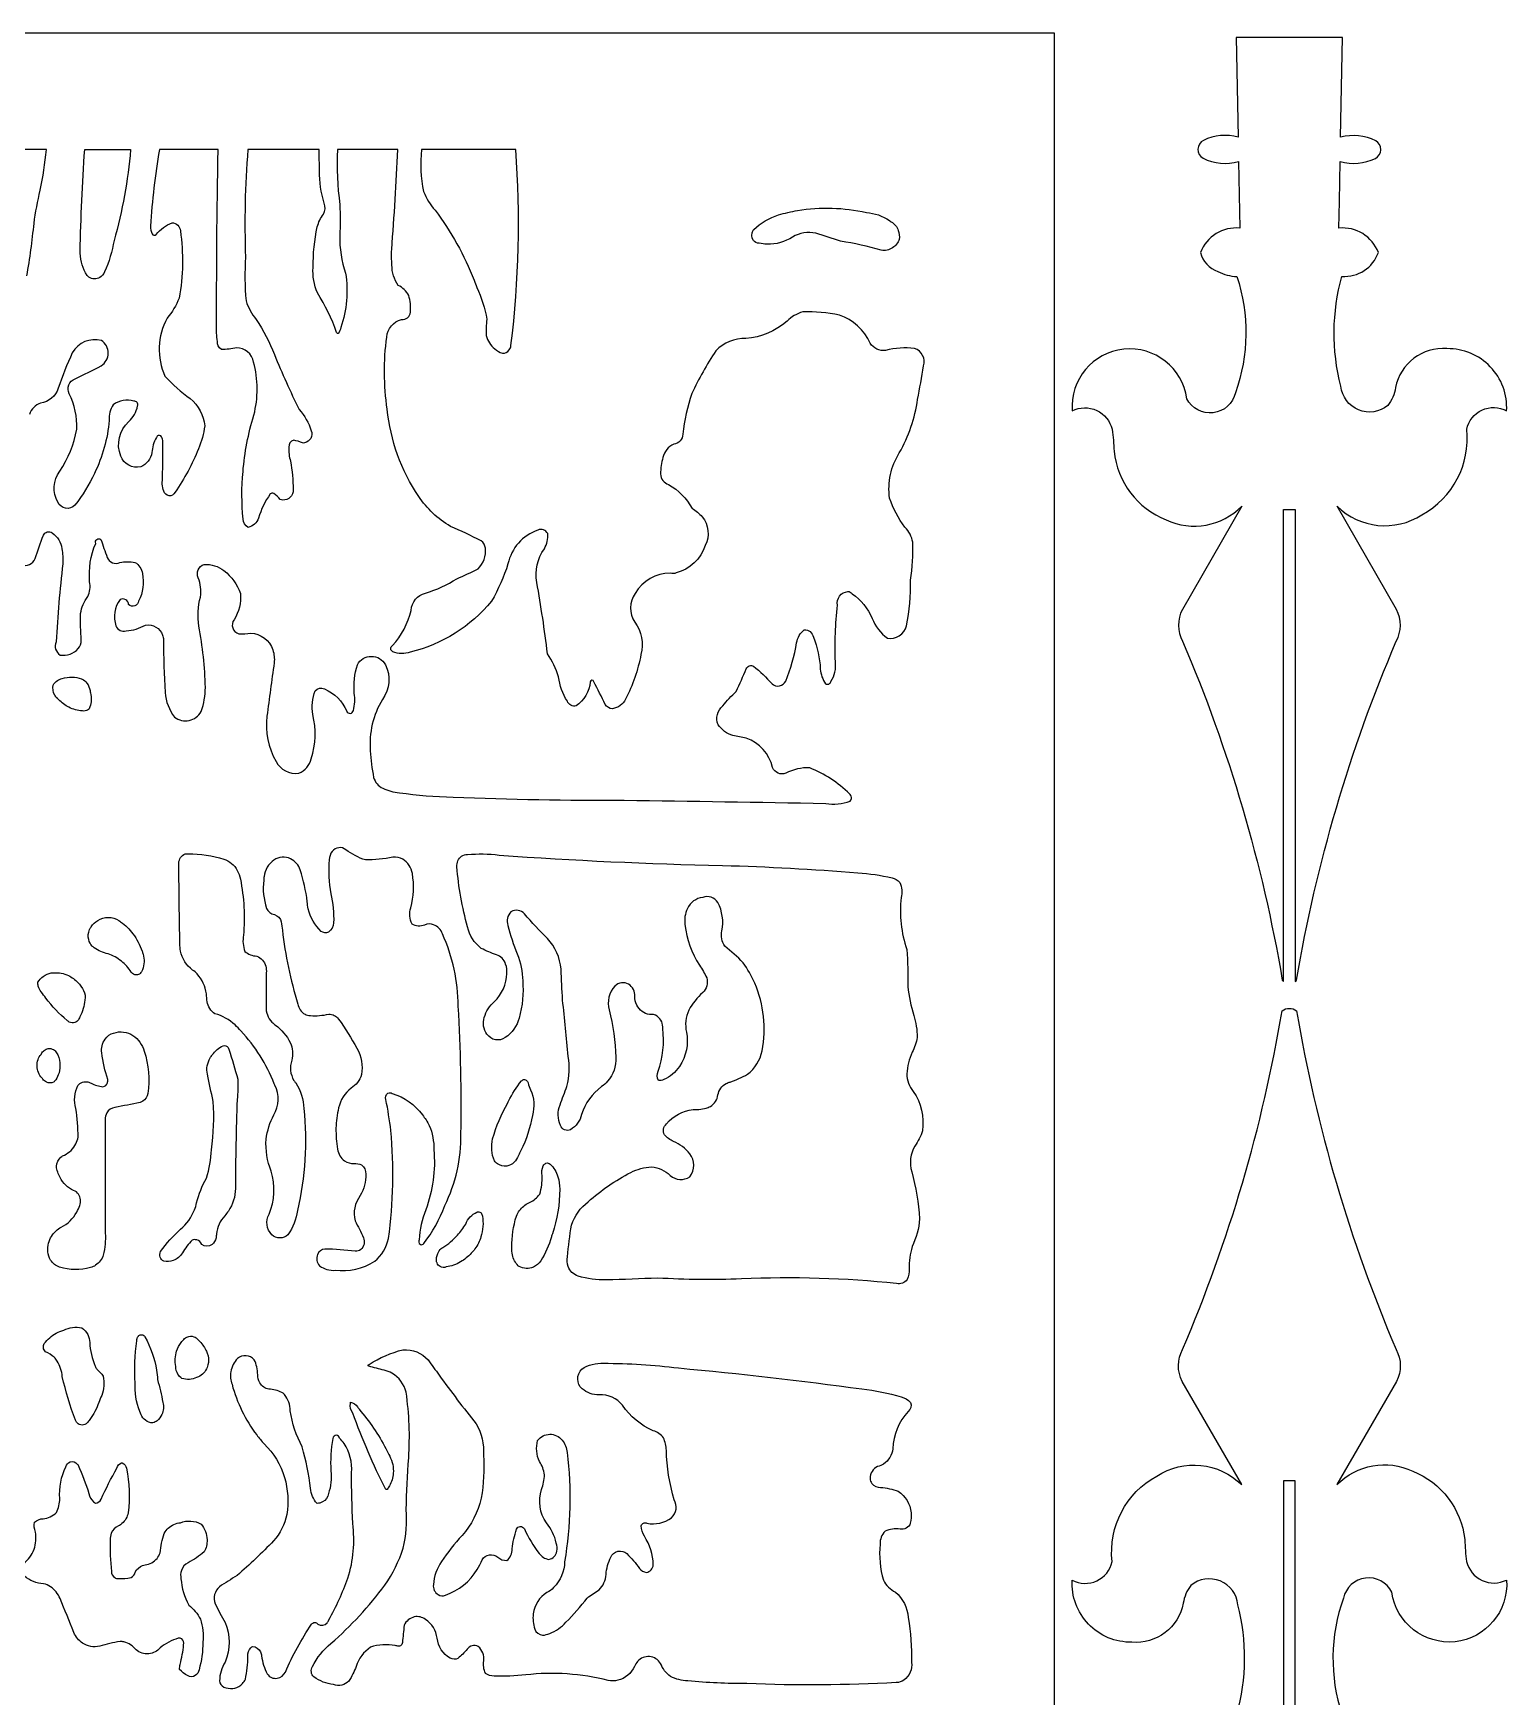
# Model space of a CAD drawing. Header units: millimetres. Extents: x -2342 to -1352, y 819 to 2802.
# Drawn here: x -1609.9 to -1356.6, y 1372.9 to 1658.9 of the extents above; entities that cross this region are included whole.
import ezdxf

# ---------------------------------------------------------------- set-up
doc = ezdxf.new("R2010")
doc.units = ezdxf.units.MM
doc.layers.add('Image_1', color=70, linetype='Continuous')

msp = doc.modelspace()

# ---------------------------------------------------------------- linework, layer by layer
at = {"layer": 'Image_1'}
msp.add_lwpolyline([(-1734.36, 818.88), (-1434.36, 818.88), (-1434.36, 1658.88), (-1734.36, 1658.88)], close=True, dxfattribs=at)
for points in [[(-1395.01, 1576.99), (-1392.99, 1576.99), (-1392.99, 1495.85, 0.210658), (-1392.76, 1496.09, -0.059291), (-1375.63, 1554.35, 0.248044), (-1375.58, 1559.81), (-1385.81, 1577.57, 0.35116), (-1371.22, 1576.1, 0.304334), (-1363.53, 1590.79, -0.502435), (-1356.67, 1593.97, 0.435338), (-1366.92, 1604.66, 0.382908), (-1375.76, 1597.96, -0.133888), (-1377.08, 1594.89, -0.600156), (-1385.15, 1598.21, -0.13246), (-1384.97, 1617.07, 0.331722), (-1378.7, 1621.18, 0.340003), (-1385.5, 1625.37), (-1385.41, 1629.98), (-1385.27, 1636.81, 0.183169), (-1379.23, 1637.36, 0.599927), (-1379.15, 1640.41, 0.176895), (-1385.19, 1641.02), (-1384.85, 1658.15), (-1403.14, 1658.15), (-1402.8, 1641.02, 0.180821), (-1408.76, 1640.46, 0.599927), (-1408.83, 1637.4, 0.179213), (-1402.72, 1636.81), (-1402.49, 1625.37, 0.340003), (-1409.29, 1621.18, 0.259714), (-1406.29, 1617.94, 0.122481), (-1403.02, 1617.07, -0.166429), (-1403.28, 1597.08, -0.704438), (-1411.62, 1596.05, 0.969952), (-1431.32, 1593.97, -0.483016), (-1424.46, 1590.79, -0.02743), (-1424.14, 1587.02, 0.277564), (-1415.19, 1575.23, 0.318641), (-1402.18, 1577.57), (-1412.4, 1559.81, 0.248044), (-1412.36, 1554.35, -0.059291), (-1395.23, 1496.09, 0.209547), (-1395.01, 1495.85)], [(-1601.05, 1638.88), (-1593.16, 1638.88, -0.047719), (-1596.01, 1623.23, -0.064293), (-1597.63, 1617.85, -0.161828), (-1598.46, 1616.88, -0.302019), (-1600.33, 1616.97, -0.052088), (-1600.63, 1617.25, -0.13579), (-1601.82, 1621.05, -0.009857), (-1601.83, 1621.35, -0.012106)], [(-1526.96, 1638.88), (-1543.15, 1638.88, 0.085055), (-1542.8, 1631.65, 0.083978), (-1540.84, 1628.46, -0.069154), (-1534.14, 1616.43, -0.00642), (-1533.67, 1615.17, -0.078514), (-1531.96, 1609.7, 0.035206), (-1532.05, 1606.91, 0.147223), (-1530.57, 1604.61, 0.098949), (-1529.27, 1603.88, 0.280366), (-1528.08, 1604.43, 0.120304), (-1527.79, 1605.2, 0.049426)], [(-1471.14, 1623.13, -0.004629), (-1475.38, 1624.49, 0.187471), (-1479.39, 1623.85, -0.158824), (-1483.79, 1622.61, -0.046851), (-1485.14, 1622.79, -0.247817), (-1486.1, 1623.26, -0.313135), (-1486.14, 1625.02, -0.023772), (-1486.06, 1625.12, -0.107619), (-1481.81, 1627.64, -0.029969), (-1478.52, 1628.4, -0.099284), (-1466.71, 1628.05, -0.136679), (-1462.75, 1626.68, -0.011518), (-1462.43, 1626.46, -0.175469), (-1461.22, 1624.99, -0.116874), (-1461.05, 1623.45, -0.149625), (-1462.2, 1622, -0.207961), (-1464.16, 1621.59, 0.030261)], [(-1601.45, 1542.37, -0.105618), (-1603.78, 1543, -0.081187), (-1605.5, 1544.29), (-1605.56, 1544.36, -0.112884), (-1606.21, 1545.1, -0.167458), (-1606.48, 1546.82, -0.101435), (-1605.75, 1547.58, -0.103381), (-1604.92, 1547.94, -0.16577), (-1601.58, 1547.87, -0.005358), (-1601.47, 1547.83, -0.107844), (-1600.67, 1547.15, -0.114903), (-1600.12, 1545.87, -0.032083), (-1600.07, 1545.46, -0.141625), (-1600.15, 1543.08, -0.020686), (-1600.26, 1542.76, -0.143109), (-1600.95, 1542.39, -0.098403)], [(-1554.54, 1449.49, 0.02797), (-1559.75, 1449.85, 0.28747), (-1561.02, 1448.94, 0.310521), (-1560.67, 1446.97, 0.182437), (-1558.01, 1446.21, 0.1671), (-1551.2, 1447.75, 0.170863), (-1548.84, 1451.68, 0.05738), (-1548.44, 1470.25, 0.021549), (-1549.29, 1475.56, -0.348109), (-1548.93, 1476.64, -0.301871), (-1548.18, 1476.62, -0.151897), (-1543, 1472.94, -0.043299), (-1541.83, 1471.11, -0.104535), (-1541.04, 1466.93, -0.111324), (-1542.43, 1456.59, 0.08411), (-1543.56, 1451.46, 0.392909), (-1543.38, 1450.67, 0.386766), (-1542.78, 1450.79, 0.076503), (-1539.17, 1457.32, 0.118296), (-1536.38, 1469.64, 0.017864), (-1536.85, 1491.61, 0.107174), (-1539.58, 1504.03, 0.23169), (-1541.08, 1505.61, 0.214359), (-1542.63, 1505.55, -0.224707), (-1544.78, 1505.72, -0.200491), (-1545.01, 1508.54, 0.110543), (-1544.74, 1514.42, 0.221862), (-1546.38, 1516.87, 0.167504), (-1548.08, 1517.22, -0.045162), (-1552.81, 1516.75, -0.080388), (-1556.16, 1518.51, 0.42051), (-1558.51, 1518.22, 0.160226), (-1559.02, 1516.79, 0.069112), (-1558.76, 1510.95, -0.067171), (-1558.27, 1505.97, -0.215345), (-1559.14, 1504.32, -0.251248), (-1560.41, 1504.48, -0.150182), (-1562.62, 1508.35, -0.035823), (-1562.8, 1509.58, 0.047264), (-1564.01, 1515.03, 0.197527), (-1565.66, 1516.95, 0.275092), (-1568.52, 1516.73, 0.208259), (-1570.23, 1513.91, 0.034875), (-1570.27, 1513.27, 0.118107), (-1569.78, 1508.43, 0.256117), (-1568.43, 1507.36, -0.258471), (-1567.26, 1506.13, -0.012688), (-1567.08, 1504.66, 0.04533), (-1564.41, 1491.98, 0.230893), (-1563.18, 1490.23, 0.126189), (-1562.26, 1489.99, 0.069308), (-1559.1, 1490.24, -0.254653), (-1557.42, 1489.39, -0.028025), (-1554.26, 1484.4, -0.166447), (-1553.48, 1479.84, -0.192926), (-1555.27, 1477.53, 0.170634), (-1557.42, 1474.11, 0.045463), (-1557.86, 1470.64, 0.042652), (-1557.6, 1467.04, 0.20505), (-1556.38, 1465.01, 0.159807), (-1554.77, 1464.56, -0.070763), (-1553.47, 1464.34, -0.252699), (-1552.74, 1462.75, -0.137748), (-1553.69, 1459.04, 0.224963), (-1554.59, 1454.69, -0.034624), (-1553.16, 1451.8, -0.331875), (-1553.61, 1449.76, -0.213325)], [(-1568.47, 1478.28, 0.091255), (-1574.19, 1487.35, 0.013319), (-1575.21, 1488.39, 0.118356), (-1578.67, 1490.31, -0.216857), (-1580.02, 1492.38, 0.020166), (-1580.13, 1493.75, 0.154907), (-1581.73, 1497.15, 0.090286), (-1582.51, 1497.82, -0.185992), (-1584.57, 1501.08, -0.052558), (-1584.69, 1502.34, -0.004445), (-1584.86, 1515.8, -0.261966), (-1584.26, 1517.52, -0.215647), (-1583.24, 1517.82, -0.070581), (-1577.14, 1516.91, -0.191405), (-1574.83, 1514.95, -0.07736), (-1574.3, 1513.46, -0.071784), (-1573.77, 1503.81, 0.128808), (-1573.52, 1501.04, 0.170981), (-1571.48, 1500.22, -0.240099), (-1569.94, 1498.5, -0.097829), (-1569.85, 1497.32, -0.006754), (-1569.88, 1491.51, 0.207464), (-1568.89, 1488.89, 0.045193), (-1568.25, 1488.37, -0.106537), (-1565.71, 1485.36, -0.144301), (-1565.43, 1482.31, 0.234948), (-1565.09, 1478.85, 0.040916), (-1564.76, 1478.41, -0.125673), (-1563.37, 1474.02, -0.082856), (-1564.5, 1456.49, -0.122293), (-1566.11, 1452.33, -0.399975), (-1568.89, 1452.32, -0.331695), (-1569.37, 1455.84, 0.173134), (-1568.98, 1463.25, -0.111526), (-1569.88, 1468.75, -0.073231), (-1568.57, 1472.94, 0.260884), (-1568.36, 1478.02, -0.00186)], [(-1525.77, 1495.95), (-1525.77, 1495.95, -0.089402), (-1526.39, 1489.58, -0.181606), (-1528.78, 1486.2, -0.411414), (-1531.91, 1486.78, -0.235255), (-1532.37, 1489.68, -0.163264), (-1530.6, 1492.4, 0.190435), (-1528.51, 1497.23, 0.114939), (-1528.7, 1498.84, 0.250286), (-1530.29, 1500.45, -0.034263), (-1532.91, 1501.55, -0.177052), (-1535.24, 1505.23, -0.048475), (-1537.08, 1515.59, -0.263757), (-1536.27, 1517.4, -0.180068), (-1535.28, 1517.69, -0.051693), (-1529.81, 1517.59, 0.012913), (-1491.41, 1515.81, -0.013644), (-1468.15, 1514.54, -0.038096), (-1462.3, 1513.69, -0.138029), (-1460.96, 1512.89, -0.164337), (-1460.73, 1510.27, 0.106479), (-1459.76, 1501.34, -0.026854), (-1459.57, 1494.99, 0.054449), (-1458.56, 1490.03, -0.079687), (-1457.98, 1486.24, -0.08439), (-1458.83, 1483.68, 0.089014), (-1459.76, 1479.99, 0.171231), (-1458.64, 1476.95, -0.189387), (-1457.07, 1470.19, -0.090749), (-1458.38, 1467.57, 0.202035), (-1458.92, 1463.14, -0.055656), (-1457.56, 1455.05, -0.095549), (-1458.84, 1450.27, 0.085844), (-1459.34, 1446.45, -0.101003), (-1459.71, 1444.61, -0.302728), (-1461.52, 1443.93, 0.0362), (-1488.18, 1444.73, -0.023904), (-1502.56, 1444.86, -0.00428), (-1511.41, 1444.55, -0.083769), (-1516.24, 1445.21, -0.24318), (-1517.96, 1446.87, -0.133047), (-1518.06, 1448.53, -0.025901), (-1517.36, 1453.99, -0.161016), (-1514.51, 1457.98, -0.066335), (-1507.19, 1463.02, -0.100042), (-1503.63, 1464, -0.157522), (-1500.4, 1462.53, 0.361763), (-1497.07, 1462.3, 0.360302), (-1497.05, 1466.25, 0.122222), (-1499.85, 1468.36, -0.110366), (-1501.4, 1469.49, -0.360194), (-1501.06, 1471.37, -0.203713), (-1496.47, 1473.83, 0.093282), (-1493.92, 1474.2, 0.01748), (-1493.5, 1474.37, 0.231973), (-1492.21, 1476.37, -0.225568), (-1490.82, 1478.32, -0.08331), (-1490.12, 1478.57, 0.046363), (-1487.15, 1479.9, 0.187964), (-1484.64, 1483.93, 0.149768), (-1485.89, 1495.58, 0.05811), (-1487.9, 1499.08, 0.046186), (-1491.05, 1501.92, -0.198887), (-1491.54, 1504.58, 0.173035), (-1492.23, 1509.45, 0.351439), (-1494.83, 1510.31, 0.261088), (-1497.47, 1508.4, 0.150033), (-1497.88, 1505.64, 0.122925), (-1495.38, 1498.66, -0.046313), (-1494.14, 1496.46, -0.27165), (-1494.84, 1493.94, 0.07931), (-1497.23, 1490.95, 0.163208), (-1497.62, 1487.15, -0.198212), (-1498.83, 1481.26, -0.152161), (-1501.54, 1478.99, -0.230934), (-1502.45, 1478.86, -0.26846), (-1502.48, 1480.42, 0.116465), (-1501.7, 1487.77, 0.270367), (-1502.64, 1489.87, 0.209919), (-1503.95, 1490.17, -0.251919), (-1506.16, 1491.81, -0.139014), (-1506.49, 1493.29, 0.266764), (-1507.58, 1495.39, 0.350233), (-1509.91, 1495.07, 0.260233), (-1510.91, 1490.96, -0.056058), (-1509.75, 1482.82, -0.189762), (-1511.18, 1478.7, -0.072275), (-1512.22, 1477.78, 0.154778), (-1515.66, 1473.01, -0.209879), (-1517.56, 1470.38, -0.443826), (-1519.28, 1471.11, -0.199108), (-1519.35, 1474.65, -0.001881), (-1518.16, 1477.83, 0.09923), (-1517.94, 1482.98, 0.006654), (-1518.92, 1492.67, -0.003483), (-1519.18, 1497.98, 0.167398), (-1521.5, 1503.24, -0.022325), (-1525.47, 1507.47, 0.346143), (-1527.79, 1507.86, 0.292544), (-1528.32, 1505.49, 0.03411), (-1526.7, 1500.6, -0.080755)], [(-1591.38, 1497.38, -0.175885), (-1591.99, 1497.01, -0.222277), (-1592.84, 1497.24, -0.063885), (-1593.05, 1497.48, 0.076447), (-1594.75, 1499.34, 0.092361), (-1597.04, 1500.59, -0.101202), (-1599.4, 1501.65, -0.017199), (-1599.78, 1501.94, -0.124224), (-1600.36, 1503.05, -0.161499), (-1600.22, 1504.77, -0.055619), (-1599.94, 1505.26, -0.100124), (-1598.81, 1506.34, -0.145108), (-1597, 1506.87, -0.139188), (-1595.18, 1506.33, -0.025576), (-1594.87, 1506.11, -0.077358), (-1592.76, 1504.07, -0.076668), (-1591.19, 1501.09, -0.007402), (-1591.01, 1500.56, -0.171474), (-1591.13, 1497.88, -0.038161)], [(-1601.02, 1492.67, -0.086982), (-1601.87, 1489.79, -0.023271), (-1602.23, 1489.13, -0.165725), (-1602.98, 1488.76, -0.191035), (-1603.91, 1489.02, -0.035251), (-1604.07, 1489.15, -0.055722), (-1607.73, 1492.98, -0.013289), (-1608.51, 1494.07, -0.135566), (-1609.04, 1495.03, -0.079223), (-1609.09, 1495.74, -0.096583), (-1608.17, 1496.74, -0.128033), (-1606.79, 1497.32, -0.036746), (-1606.37, 1497.34, -0.133448), (-1603.85, 1496.88, -0.088875), (-1602.24, 1495.69, -0.065088), (-1601.24, 1494.31, -0.186684)], [(-1591.54, 1475.06, -0.007123), (-1595.86, 1474.21, 0.246147), (-1597.25, 1473.25, 0.118364), (-1597.54, 1472.16, 0.002478), (-1597.52, 1452.58, -0.077908), (-1597.86, 1448.83, -0.168453), (-1599.18, 1447.07, -0.090821), (-1600.08, 1446.68, -0.14974), (-1605.36, 1446.75, -0.180165), (-1606.91, 1447.97, -0.204649), (-1607.27, 1450.87, -0.147264), (-1605.98, 1453.01, -0.086961), (-1605.09, 1453.6, 0.142375), (-1602.42, 1456.2, 0.041686), (-1601.88, 1457.36, 0.233911), (-1602.12, 1459.27, 0.170796), (-1602.95, 1459.93, -0.164927), (-1605.28, 1462.16, -0.083362), (-1605.92, 1464.1, -0.181997), (-1605.14, 1465.65, -0.110904), (-1604.54, 1466.02, 0.168955), (-1602.58, 1467.96, 0.059121), (-1602.18, 1469.08, 0.037449), (-1602.56, 1474.02, -0.186541), (-1602.22, 1477.99, -0.284402), (-1600.49, 1478.59, -0.078397), (-1599.96, 1478.37, 0.089428), (-1597.91, 1477.76, 0.288239), (-1597.14, 1478.44, 0.118194), (-1597.1, 1479, -0.042267), (-1598.13, 1483.58, -0.188832), (-1597.56, 1485.94, -0.193669), (-1596.08, 1486.98, -0.234069), (-1592.75, 1486.58, -0.172383), (-1590.81, 1483.89, -0.111814), (-1590.18, 1476.6, -0.202034), (-1591.08, 1475.27, -0.075871)], [(-1605.31, 1481.38, -0.098448), (-1605.59, 1479.79, -0.086584), (-1606.23, 1478.72, -0.01899), (-1606.4, 1478.53, -0.212838), (-1607.62, 1478.55, -0.116821), (-1608.27, 1479.08, -0.024518), (-1608.38, 1479.25, -0.101968), (-1609.01, 1480.2, -0.178257), (-1609.06, 1482.42, -0.093463), (-1608.56, 1483.33, -0.012886), (-1608.48, 1483.43, -0.10817), (-1608.02, 1484.01, -0.138533), (-1607.31, 1484.33, -0.166636), (-1606.42, 1484.15, -0.11226), (-1605.87, 1483.62, -0.037125), (-1605.67, 1483.24, -0.113654)], [(-1574.84, 1475.55, 0.009781), (-1575.14, 1460.27, -0.144742), (-1576.35, 1456.39, -0.040651), (-1576.99, 1455.59, 0.146072), (-1578.42, 1452.45, -0.048121), (-1578.47, 1451.79, -0.185339), (-1579.17, 1450.66, -0.335181), (-1580.91, 1450.65, 0.22082), (-1581.8, 1451.43, 0.163109), (-1582.58, 1451.39, 0.067374), (-1584.25, 1449.22, -0.170961), (-1585.83, 1447.88, -0.151077), (-1587.43, 1447.77, -0.23879), (-1588.08, 1448.46, -0.20213), (-1588, 1449.41, -0.063335), (-1584.57, 1453.27, 0.128034), (-1582.18, 1456.61, 0.034205), (-1581.81, 1457.8, -0.066228), (-1580.14, 1462.06, 0.07749), (-1579.28, 1466.94, 0.057437), (-1578.98, 1475.25, 0.000607), (-1579.97, 1479.9, -0.182242), (-1579.49, 1482.72, -0.045067), (-1579.12, 1483.23, -0.138949), (-1577.26, 1484.8, -0.31558), (-1576.41, 1484.51, -0.084685), (-1576.26, 1484.2, -0.009852), (-1574.75, 1479.08, -0.040884)], [(-1524.42, 1477.22, -0.177562), (-1524.1, 1472.84, -0.069207), (-1526.08, 1466.79, -0.011017), (-1526.52, 1465.93, -0.124672), (-1527.28, 1464.74, -0.155516), (-1528.52, 1464.13, -0.19217), (-1530.13, 1464.53, -0.066105), (-1530.64, 1465.01, -0.15496), (-1530.94, 1468.81, -0.061225), (-1528.35, 1475, -0.003142), (-1528.19, 1475.29, -0.066244), (-1525.97, 1478.75, -0.255777), (-1525.46, 1479, -0.242453), (-1524.94, 1478.66, -0.073064), (-1524.85, 1478.42, 0.02671)], [(-1522.23, 1464.17, -0.201402), (-1521.78, 1464.61, -0.281723), (-1521.03, 1464.46, -0.111336), (-1519.73, 1462.3, -0.081221), (-1519.41, 1460.18, -0.083991), (-1520.66, 1452.49, -0.006205), (-1520.85, 1451.96, -0.079149), (-1522.68, 1447.85, -0.139826), (-1523.94, 1446.76, -0.242431), (-1526.38, 1446.86, -0.120045), (-1526.54, 1446.98, -0.133446), (-1527.54, 1448.84, -0.075242), (-1527.65, 1450.16, -0.073924), (-1526.86, 1455.53, -0.112166), (-1525.59, 1457.25, -0.062018), (-1524.74, 1457.81, 0.127356), (-1523.04, 1459.05, 0.017501), (-1522.84, 1459.31, 0.085056), (-1522.43, 1462.47, -0.15555)], [(-1540.57, 1447.65, -0.135219), (-1540.35, 1449.11, -0.111863), (-1539.76, 1449.94, -0.06821), (-1539.5, 1450.13, 0.070976), (-1536.98, 1452.25, 0.045893), (-1535.57, 1454.16, -0.096371), (-1534.78, 1455.41, -0.109584), (-1533.65, 1456.2, -0.019489), (-1533.43, 1456.28, -0.206882), (-1532.93, 1456.06, -0.156536), (-1532.69, 1455.53, -0.116271), (-1532.95, 1451.95, -0.082158), (-1533.97, 1449.89, -0.039646), (-1534.61, 1449.14, -0.078385), (-1536.44, 1447.65, -0.099582), (-1538.92, 1446.79, -0.256552), (-1539.96, 1446.83, -0.148328), (-1540.49, 1447.46, -0.032434)], [(-1598.64, 1423.49, -0.08237), (-1600.18, 1420.55, -0.015586), (-1600.65, 1419.98, -0.208828), (-1601.47, 1419.58, -0.223438), (-1602.39, 1420.01, -0.079735), (-1602.65, 1420.42, -0.02874), (-1604.91, 1427.93, 0.116341), (-1605.77, 1430.59, 0.039238), (-1606.27, 1431.28, 0.025866), (-1607.78, 1432.21, -0.194655), (-1608.14, 1432.93, -0.161934), (-1607.99, 1433.6, -0.106185), (-1605.93, 1435.39, -0.060315), (-1604.65, 1435.91, -0.18036), (-1601.56, 1436.31, -0.140879), (-1600.53, 1435.18, -0.112074), (-1600.19, 1433.78, 0.092371), (-1599.24, 1429.72, 0.013851), (-1598.98, 1429.18, -0.073161), (-1597.89, 1428, -0.145688), (-1598.13, 1424.68, -0.007457)], [(-1591.74, 1434.98, -0.358385), (-1590.86, 1434.97, -0.077078), (-1590.69, 1434.77, -0.083467), (-1588.71, 1429.01, -0.020823), (-1588.52, 1427.43, -0.00873), (-1587.6, 1423.5, -0.163908), (-1587.79, 1421.42, -0.129502), (-1588.62, 1420.34, -0.089601), (-1589.32, 1419.98, -0.169152), (-1590.62, 1420.43, -0.11318), (-1591.35, 1421.37, -0.106411), (-1592.39, 1426.28, 0.037038), (-1592.4, 1426.82, -0.049574), (-1592.1, 1434.06, -0.174422), (-1591.83, 1434.88, -0.076019)], [(-1579.8, 1431.25, -0.123356), (-1580.01, 1429.52, -0.094883), (-1580.61, 1428.53, -0.107839), (-1581.49, 1427.9, -0.036095), (-1581.81, 1427.78, -0.189844), (-1584.35, 1427.62, -0.107791), (-1585.03, 1428.35, -0.12436), (-1585.41, 1429.67, -0.12211), (-1585.25, 1432.31, -0.086216), (-1584.48, 1433.81, -0.050866), (-1583.87, 1434.47, -0.127711), (-1583.13, 1434.84, -0.174923), (-1582.05, 1434.68, -0.104778), (-1581.45, 1434.15, -0.082994), (-1580.21, 1432.46, -0.026665), (-1579.92, 1431.78, -0.038965)], [(-1562.22, 1408.72, 0.042428), (-1563.67, 1415.84, -0.086267), (-1565.72, 1422.07, 0.170133), (-1566.73, 1424.83, 0.177068), (-1567.18, 1425.2, 0.110257), (-1569.38, 1425.76, -0.223296), (-1570.94, 1426.86, -0.149963), (-1571.31, 1428.26, 0.105247), (-1571.91, 1430.84, 0.412665), (-1574.78, 1431.03, 0.15783), (-1575.93, 1428.77, 0.124528), (-1575.73, 1426.6, 0.095879), (-1571.48, 1417.9, 0.021445), (-1570.21, 1416.37, -0.133006), (-1566.71, 1410.6, -0.111272), (-1566.32, 1404.2, -0.131092), (-1568.59, 1399.68, -0.023216), (-1574.87, 1393.74, -0.006978), (-1577.9, 1391.81, 0.313786), (-1578.61, 1388.88, 0.01918), (-1576.93, 1385.67, -0.205668), (-1576.91, 1378.85, 0.140945), (-1577.87, 1375.62, 0.254926), (-1577.16, 1374.56, 0.105663), (-1576.74, 1374.44, 0.302042), (-1573.95, 1375.14, 0.069457), (-1573.42, 1375.89, 0.039766), (-1572.99, 1379.85, -0.238168), (-1572.5, 1381.32, -0.073551), (-1572.18, 1381.55, -0.264721), (-1570.86, 1380.6, -0.087183), (-1570.66, 1379.9, 0.086882), (-1569.68, 1376.83, 0.296054), (-1567.95, 1376.07, 0.220523), (-1566.56, 1377.14, -0.045604), (-1562.07, 1385.35, -0.523836), (-1560.97, 1385.37, 0.370711), (-1559.4, 1385.6, 0.088968), (-1559.1, 1386.09, 0.040197), (-1555.82, 1393.26, 0.11065), (-1554.99, 1402.67, -0.008515), (-1555.2, 1411.4, 0.173807), (-1556.48, 1416.43, 0.044679), (-1557.23, 1417.34, 0.363551), (-1557.79, 1417.86, 0.338363), (-1558.41, 1417.3, 0.057524), (-1558.74, 1411.71, -0.114327), (-1559.16, 1407.82, -0.220241), (-1560.16, 1406.37, -0.154336), (-1561.12, 1406.14, -0.184468)], [(-1547.67, 1381.69, 0.124077), (-1551.93, 1381.41, 0.166662), (-1554.4, 1378.1, -0.055463), (-1555.64, 1375.58, -0.300834), (-1558.29, 1374.99, -0.128598), (-1561.67, 1376.29, -0.354948), (-1561.89, 1378.06, -0.108599), (-1558.73, 1382.07, 0.056113), (-1549.47, 1392.09, 0.07698), (-1546.31, 1398.44, 0.074525), (-1545.78, 1405.07, -0.012901), (-1545.37, 1413.96, 0.052834), (-1545.81, 1425.25, 0.203487), (-1548.25, 1428.52, 0.0843), (-1549.59, 1429.02, -0.014045), (-1552.21, 1429.72, -0.899664), (-1552.18, 1430.03, -0.082322), (-1546.35, 1432.54, -0.235199), (-1542.03, 1430.79, -0.008017), (-1540.15, 1428.19, 0.013754), (-1533.75, 1419.81, -0.146373), (-1532.5, 1414.42, -0.056283), (-1532.9, 1407.02, -0.124963), (-1536.2, 1400.61, 0.034201), (-1539.73, 1396.14, 0.128319), (-1541.13, 1392.17, 0.292276), (-1540.29, 1390.44, 0.245453), (-1539.06, 1390.36, 0.173849), (-1533.59, 1394.75, 0.038745), (-1532.73, 1396.43, -0.469016), (-1530.06, 1396.89, 0.196539), (-1528.49, 1396.32, 0.242009), (-1527.57, 1398.32, -0.054849), (-1526.84, 1401.69, -0.659095), (-1525.49, 1401.76, 0.052785), (-1522.96, 1397.52, 0.190744), (-1521.28, 1396.5, 0.304694), (-1519.88, 1397.91, 0.09541), (-1520, 1399.32, 0.113108), (-1521.69, 1402.77, -0.23565), (-1522.52, 1408.53, 0.068084), (-1522, 1411.05, 0.097139), (-1522.89, 1413.33, -0.177499), (-1523.2, 1416.95, -0.491306), (-1519, 1417.02, -0.153305), (-1518.14, 1414.88, -0.071464), (-1518.57, 1396.1, -0.193197), (-1520.45, 1391.67, -0.114378), (-1521.6, 1390.82, 0.225689), (-1523.96, 1387.13, 0.110209), (-1523.7, 1384.53, 0.288932), (-1522.35, 1383.47, 0.087328), (-1521.13, 1383.76, 0.108875), (-1518.33, 1385.69, 0.024183), (-1514.68, 1389.86, -0.03891), (-1512.64, 1391.25, 0.182735), (-1511.45, 1393.91, -0.086044), (-1510.64, 1396.89, -0.508325), (-1507.86, 1397.49, -0.031232), (-1505.69, 1394.96, 0.169716), (-1504.53, 1394.23, 0.329686), (-1503.33, 1395.59, 0.137761), (-1504.86, 1400.5, -0.143524), (-1505.39, 1402.29, -0.489839), (-1504.43, 1402.72, 0.211462), (-1500.19, 1403.66, 0.349329), (-1499.73, 1406.75, -0.067476), (-1501.07, 1415.26, 0.09081), (-1501.58, 1417.4, 0.17348), (-1503.34, 1418.61, -0.139931), (-1508.62, 1423, 0.25333), (-1512.63, 1424.77, -0.175466), (-1515.55, 1425.82, -0.428076), (-1515.62, 1429.21, -0.167085), (-1511.86, 1430.22, -0.031661), (-1499, 1429.41, -0.010989), (-1467.46, 1425.81, -0.043489), (-1460.7, 1424.44, -0.157196), (-1459.13, 1423.48, -0.360856), (-1459.55, 1421.95, 0.171536), (-1462.18, 1415.52, -0.226608), (-1463.74, 1412.9, -0.073823), (-1464.78, 1412.46, 0.294901), (-1466.06, 1410.43, 0.199215), (-1465.76, 1409.56, 0.257231), (-1464.27, 1408.88, -0.06767), (-1461.24, 1408.22, -0.228933), (-1459.02, 1404.53, -0.083777), (-1459.15, 1402.72, -0.392924), (-1460.92, 1401.72, 0.142159), (-1463.49, 1401.34, 0.21887), (-1464.33, 1399.11, 0.097801), (-1463.78, 1392.91, 0.165848), (-1461.7, 1390.89, -0.192424), (-1459.5, 1386.51, -0.039984), (-1458.93, 1378.8, -0.274251), (-1460.25, 1375.76, -0.14848), (-1461.56, 1375.32, -0.023819), (-1487.26, 1375.15, -0.023151), (-1497.4, 1375.6, -0.095401), (-1500.37, 1376.35, -0.132736), (-1502.09, 1378.62, 0.509468), (-1506.02, 1378.96, 0.08059), (-1506.56, 1378.09, -0.232719), (-1509.4, 1375.72, -0.116413), (-1511.08, 1375.71, 0.088989), (-1525.25, 1376.65, -0.039428), (-1530.69, 1376.45, -0.181492), (-1532.17, 1376.91, -0.153605), (-1532.45, 1379.06, 0.232902), (-1533.41, 1381.55, 0.369389), (-1535.33, 1381.05, -0.048521), (-1536.9, 1379.49, -0.263316), (-1538.24, 1379.52, -0.233945), (-1540.47, 1382.96, 0.216534), (-1542.48, 1386.17, 0.222449), (-1544.4, 1386.62, 0.215729), (-1546.15, 1385.19, 0.004025), (-1546.45, 1382.19, -0.590571), (-1547.4, 1381.65, -0.00502)], [(-1549.31, 1408.52, -0.030319), (-1554.97, 1421.66, -0.195229), (-1555.39, 1423.32, -0.023272), (-1555.35, 1423.53, -0.156902), (-1554.16, 1422.73, -0.043666), (-1553.9, 1422.33, -0.058982), (-1549.28, 1415.54, -0.009953), (-1548.63, 1414.23, -0.142461), (-1548.02, 1411.32, -0.1155), (-1548.68, 1409.14, -0.019921), (-1548.88, 1408.83, -0.250025), (-1549.05, 1408.54, -0.249891)]]:
    msp.add_lwpolyline(points, format="xyb", close=True, dxfattribs=at)
for points in [[(-1610.99, 1617.17, 0.019769), (-1609.76, 1626.2, -0.027284), (-1608.69, 1631.89, 0.030305), (-1607.64, 1638.88), (-1616.13, 1638.88)], [(-1612, 1567.44, 0.376589), (-1609.54, 1568.56, -0.022266), (-1608.14, 1572.57, -0.501731), (-1606.63, 1572.97, -0.213542), (-1604.99, 1570.27, -0.058467), (-1604.81, 1567.69, 0.01544), (-1605.96, 1554.25, 0.382079), (-1605.26, 1551.97, 0.24871), (-1602.16, 1553.09, 0.159612), (-1601.64, 1554.51, -0.023453), (-1601.76, 1559.13, -0.116479), (-1600.54, 1562.03, 0.180786), (-1600.2, 1564.58, -0.12345), (-1599.16, 1571.18, -0.745131), (-1598.26, 1571.85, 0.007263), (-1597.19, 1568.78, 0.435713), (-1595, 1567.9, -0.087987), (-1592.41, 1567.92, -0.226406), (-1591.14, 1566, -0.177873), (-1591.79, 1561.27, -0.620092), (-1593.5, 1560.66, 0.555397), (-1594.98, 1561.51, 0.240746), (-1595.68, 1557.01, 0.393254), (-1593.93, 1556.13, 0.102336), (-1590.58, 1557.13, -0.368673), (-1587.68, 1555.4, -0.057722), (-1587.5, 1554.64, 0.017398), (-1587.23, 1545.54, 0.14561), (-1585.6, 1541.31, 0.464891), (-1581.03, 1542.28, 0.086217), (-1580.31, 1546.4, 0.039559), (-1581.42, 1556.95, -0.098641), (-1581.17, 1561.96, 0.141419), (-1581.55, 1565.27, -0.43824), (-1580.52, 1567.55, -0.183826), (-1577.13, 1566.5, -0.151622), (-1574.29, 1562.55, -0.169293), (-1575.39, 1558.06, 0.517621), (-1574.58, 1555.63, 0.045998), (-1572.53, 1555.76, -0.314464), (-1568.72, 1552.86, -0.105701), (-1568.48, 1550.63, 0.00289), (-1569.73, 1541.46, 0.161285), (-1568.17, 1533.69, 0.315816), (-1564.27, 1531.65, 0.245329), (-1562.1, 1534.16, 0.132953), (-1561.83, 1541.76, -0.132812), (-1561.45, 1545.84, -0.377974), (-1559.85, 1546.15, -0.192343), (-1556.01, 1542.35, 0.78067), (-1554.88, 1542.44, 0.10772), (-1554.72, 1545.4, -0.091115), (-1554.19, 1550.31, -0.597283), (-1549.36, 1550.32, -0.280651), (-1549.89, 1544.35, 0.157997), (-1551.96, 1535.51, 0.038093), (-1551.39, 1530.94, 0.211875), (-1549.83, 1529.08, 0.087961), (-1546.97, 1528.32, 0.032175), (-1537.73, 1527.57, 0.010721), (-1508.31, 1527.02, -0.001347), (-1473.7, 1526.48, 0.139899), (-1469.5, 1526.87, 0.443171), (-1469.6, 1528.12, 0.09756), (-1476.43, 1532.58, 0.138812), (-1480.55, 1531.66, -0.409053), (-1482.82, 1532.63, 0.254253), (-1487.34, 1537.68, -0.011323), (-1489.64, 1538.13, -0.166761), (-1492.2, 1540.01, -0.323631), (-1491.38, 1543.25, -0.033921), (-1489.07, 1545.73, 0.012747), (-1487.36, 1549.62, -0.428466), (-1486.1, 1550.07, -0.034966), (-1482.92, 1547.06, 0.519469), (-1480.57, 1547.5, 0.056745), (-1478.7, 1554.1, -0.16913), (-1477.39, 1556.33, -0.378507), (-1475.82, 1555.08, -0.083337), (-1474.62, 1549.57, 0.115301), (-1473.75, 1547.03, 0.474911), (-1472.79, 1547.42, 0.177697), (-1472.03, 1550.84, -0.033576), (-1471.69, 1560.57, -0.433581), (-1469.9, 1562.9, -0.242431), (-1469.14, 1562.53, -0.137359), (-1465.72, 1558.29, 0.138653), (-1463.1, 1554.87, 0.378788), (-1459.8, 1556.98, 0.054254), (-1459.13, 1564.87, 0.054896), (-1458.73, 1571.36, 0.153171), (-1460.08, 1573.98, -0.081852), (-1462.71, 1578.96, -0.177078), (-1461.04, 1586.73, 0.092165), (-1457.89, 1595.93, 0.005263), (-1456.86, 1601.69, 0.408151), (-1458.42, 1604.68, 0.091047), (-1463.39, 1604.36, -0.298777), (-1466.04, 1605.6, 0.204342), (-1471.35, 1610.42, 0.055441), (-1477.62, 1610.97, 0.138009), (-1480.34, 1609.39, -0.157195), (-1487.41, 1606.39, 0.212425), (-1492.57, 1604.29, 0.042292), (-1496.68, 1596.93, 0.058232), (-1498.25, 1589.96, -0.38094), (-1499.81, 1588.25, 0.22741), (-1501.66, 1585.94, 0.078819), (-1502.08, 1583.13, 0.332137), (-1500.69, 1581.32, -0.133896), (-1496.65, 1577.19, -0.067477), (-1494.93, 1575.77, -0.298608), (-1494.41, 1570.82, -0.254059), (-1499.37, 1566.09, -0.172448), (-1500.4, 1566.06, 0.26953), (-1506.42, 1562.57, 0.323601), (-1506.48, 1557.65, -0.214198), (-1505.44, 1552.07, -0.070483), (-1508.09, 1544.39, -0.237907), (-1510.35, 1542.74, -0.223759), (-1511.59, 1543.47, 0.011662), (-1513.55, 1547.4, 0.875481), (-1514.16, 1547.38, -0.229489), (-1516.6, 1543.23, -0.363118), (-1518.1, 1544.03, -0.119367), (-1519.6, 1548.23, 0.079317), (-1521.5, 1552.2, 0.013984), (-1523.35, 1564.47, -0.201245), (-1522.05, 1570.26, 0.149743), (-1521.47, 1572.86, 0.408141), (-1523.16, 1573.46, 0.262676), (-1528.3, 1567.66, -0.051256), (-1531.12, 1561.24, -0.16122), (-1545.09, 1552.48, -0.191026), (-1548.09, 1552.54, -0.629266), (-1548.14, 1553.61, 0.121241), (-1544.92, 1559.66, -0.345973), (-1542.47, 1562.62, 0.066131), (-1537.09, 1565.11, 0.018618), (-1533.45, 1566.81, 0.234505), (-1532.17, 1570.35, 0.220161), (-1532.93, 1571.61, 0.020347), (-1538.19, 1574.1, -0.11062), (-1543.65, 1579.26, -0.123959), (-1549.05, 1594.25, -0.070478), (-1549.14, 1606.66, -0.320197), (-1546.59, 1609.66, 0.426845), (-1545.07, 1610.93, 0.097642), (-1545.36, 1613.8, 0.158967), (-1547.17, 1615.53, -0.153148), (-1548.25, 1619.04, -0.025738), (-1548.29, 1621.72, 0.009123), (-1547.23, 1638.88), (-1557.63, 1638.88, 0.043355), (-1557.2, 1629.41, -0.023633), (-1557.22, 1624.09, 0.087321), (-1556.21, 1617.62, -0.122014), (-1557.03, 1608.31, -0.176706), (-1557.51, 1607.29, -0.478342), (-1557.75, 1607.43, 0.057362), (-1561.06, 1614.23, -0.117581), (-1561.79, 1618.62, -0.054847), (-1561.07, 1625.61, -0.098853), (-1560.03, 1627.79, 0.22504), (-1559.89, 1629.67, -0.084905), (-1560.68, 1635.22, -0.008337), (-1560.74, 1638.88), (-1573, 1638.88, 0.029242), (-1573.41, 1620.39, 0.039884), (-1573.31, 1612.87, 0.09408), (-1571.59, 1609.69, -0.05801), (-1568.44, 1603.63, 0.016664), (-1564.19, 1594.17, -0.106631), (-1562.12, 1590.55, -0.468083), (-1563.25, 1588.45, -0.078581), (-1563.62, 1588.44, 0.059408), (-1565.13, 1588.92, 0.37781), (-1565.95, 1587.71, 0.095221), (-1565.67, 1585.31, -0.044354), (-1565.24, 1580.4, -0.466156), (-1567.01, 1578.63, -0.079158), (-1567.44, 1578.75, 0.06006), (-1568.54, 1579.76, 0.309472), (-1569.16, 1579.69, 0.076171), (-1571.19, 1575.53, -0.269796), (-1572.96, 1573.93, -0.279505), (-1573.82, 1575.36, -0.048458), (-1573.84, 1583.51, -0.056018), (-1571.97, 1593.21, 0.125672), (-1572.01, 1602.35, 0.354579), (-1574.95, 1604.81, -0.063435), (-1577.56, 1604.53, -0.275937), (-1578.25, 1605.89, -0.031539), (-1578.37, 1607.33, -0.005362), (-1578.12, 1638.88), (-1588.21, 1638.88, 0.024303), (-1589.76, 1625.72, 0.115047), (-1589.46, 1624.39, 0.485695), (-1588.77, 1624.28, -0.125999), (-1586.04, 1626.3, -0.38416), (-1584.61, 1624.91, -0.080893), (-1584.82, 1613.35, -0.080858), (-1586.88, 1609.89, 0.2365), (-1587.25, 1599.93, 0.057394), (-1582.9, 1596.08, -0.193986), (-1580.42, 1591.39, -0.073966), (-1581.5, 1587.44, -0.05866), (-1585.53, 1579.96, -0.729126), (-1587.44, 1580.16, -0.070383), (-1587.72, 1581.37, 0.015682), (-1587.63, 1588.86, 0.132757), (-1587.94, 1589.67, 0.49347), (-1588.73, 1589.38, 0.11385), (-1589.5, 1586.78, -0.271614), (-1591.43, 1584.34, -0.387551), (-1594.84, 1586.19, -0.318922), (-1593.45, 1592.11, 0.142111), (-1591.95, 1594.8, 0.516847), (-1592.6, 1595.65, 0.231467), (-1596.17, 1595.01, 0.168203), (-1596.84, 1592.33, -0.092262), (-1599.37, 1583.22, -0.05621), (-1602.74, 1577.75, -0.529574), (-1605.66, 1578.24, -0.297126), (-1605.35, 1583.59, 0.102724), (-1602.41, 1590.8, 0.123355), (-1603.71, 1596.9, -0.458048), (-1602.69, 1599.48, 0.007478), (-1598.2, 1601.71, 0.539119), (-1598.18, 1606.06, 0.340065), (-1603.18, 1603.96, 0.025731), (-1605.6, 1597.84, -0.288371), (-1608.63, 1595.3, 0.232646), (-1610.53, 1593.36, -0.157346)], [(-1403.03, 1369.85, 0.13246), (-1402.85, 1388.71, 0.600156), (-1410.92, 1392.03, 0.133888), (-1412.24, 1388.96, -0.382908), (-1421.08, 1382.26, -0.435338), (-1431.33, 1392.95, 0.502435), (-1424.47, 1396.13, -0.304334), (-1416.78, 1410.82, -0.35116), (-1402.19, 1409.35), (-1412.42, 1427.11, -0.248044), (-1412.37, 1432.58, 0.059291), (-1395.24, 1490.84, -0.319458), (-1392.77, 1490.84, 0.059291), (-1375.64, 1432.58, -0.248044), (-1375.6, 1427.11), (-1385.82, 1409.35, -0.318641), (-1372.81, 1411.69, -0.277564), (-1363.86, 1399.9, 0.02743), (-1363.54, 1396.13, 0.483016), (-1356.68, 1392.95, -0.969952), (-1376.38, 1390.87, 0.704438), (-1384.72, 1389.84, 0.166429), (-1384.98, 1369.85, -0.331722)], [(-1611.59, 1395.81, 0.157258), (-1609.75, 1398.25, 0.128801), (-1609.51, 1401.21, -0.152834), (-1609.65, 1402.88, -0.19086), (-1608.2, 1403.5, 0.164452), (-1605.9, 1404.55, 0.124882), (-1605.35, 1406.97, -0.121107), (-1604.31, 1412.43, -0.23572), (-1603.55, 1413.25, -0.304914), (-1602.33, 1412.9, -0.039373), (-1602.19, 1412.72, -0.024598), (-1600.33, 1407.83, 0.183287), (-1599.55, 1406.42, 0.058239), (-1599.18, 1406.18, 0.240548), (-1598.21, 1406.84, -0.02804), (-1595.51, 1412.21, -0.225554), (-1594.74, 1413.08, -0.348324), (-1594.6, 1413.08, -0.232034), (-1593.85, 1412.19, -0.075052), (-1593.57, 1404.51, -0.159485), (-1594.65, 1402.66, -0.059388), (-1595.22, 1402.27, 0.208825), (-1596.48, 1400.99, 0.102996), (-1596.66, 1399.88, 0.032644), (-1596.46, 1394.44, 0.240075), (-1595.89, 1393.38, 0.17386), (-1595.25, 1393.22, 0.070956), (-1593.09, 1393.4, 0.213087), (-1592.35, 1394.31, -0.183431), (-1591.1, 1395.46, -0.120431), (-1590.65, 1395.56, 0.195426), (-1588.62, 1396.68, 0.072509), (-1588.06, 1397.63, -0.056276), (-1587.4, 1400.97, -0.157371), (-1585.72, 1402.52, -0.091092), (-1584.61, 1402.81, -0.222317), (-1581.05, 1402.58, -0.176095), (-1580.02, 1399.88, -0.131087), (-1580.51, 1397.78, -0.044177), (-1583.27, 1395.93, 0.206936), (-1584.44, 1394.58, 0.13408), (-1584.5, 1393.17, 0.10647), (-1583.16, 1388.65, -0.089183), (-1581.15, 1386.25, -0.103266), (-1580.75, 1382.28, -0.071148), (-1581.39, 1377.54, -0.20979), (-1582.06, 1376.52, -0.295997), (-1583.37, 1376.53, -0.103769), (-1584.74, 1377.59, -0.030326), (-1584.66, 1378.46, 0.043797), (-1584.05, 1381.83, 0.302465), (-1584.38, 1382.84, 0.242638), (-1584.98, 1382.95, 0.092275), (-1588.08, 1381.32, -0.191193), (-1590.04, 1380.27, -0.196397), (-1592.23, 1380.95, 0.169993), (-1594.31, 1382.31, 0.048524), (-1594.96, 1382.4, 0.023524), (-1598.47, 1381.6, -0.218023), (-1601.43, 1382.11, -0.128148), (-1602.94, 1383.93, 0.008149), (-1605.28, 1389.76, 0.150759), (-1606.94, 1391.79, 0.088604), (-1608.12, 1392.31, -0.163226), (-1611.41, 1393.62, 0.058016)]]:
    msp.add_lwpolyline(points, format="xyb", dxfattribs=at)
msp.add_lwpolyline([(-1392.99, 1328.77), (-1392.99, 1410), (-1395.01, 1410), (-1395.01, 1328.77)], dxfattribs=at)

doc.saveas('drawing.dxf')
